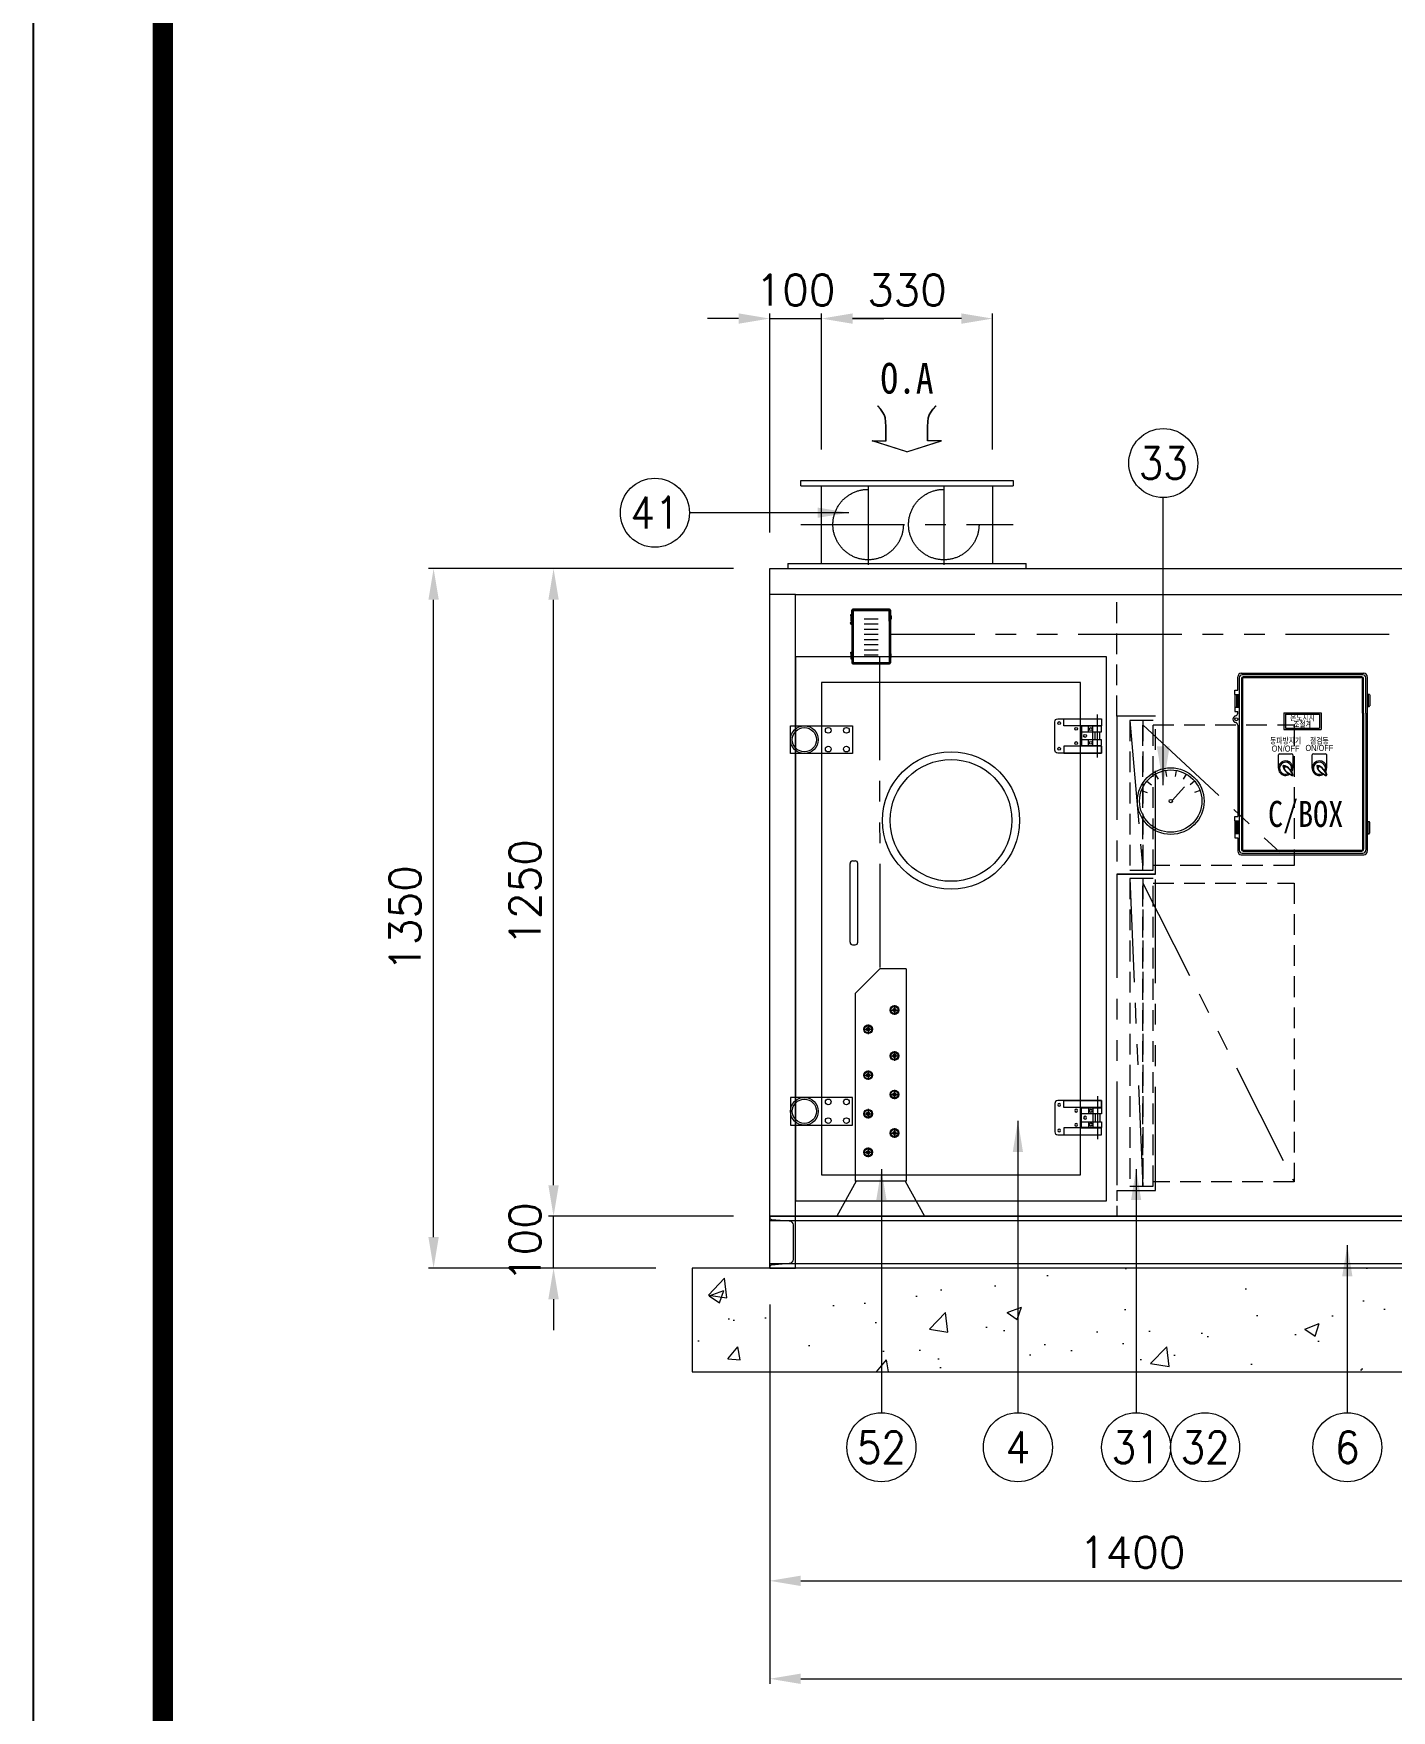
# Model space of a CAD drawing. Extents: x 160 to 16016, y -254 to 11002.
# Drawn here: x 160 to 2781, y 1626 to 4862 of the extents above; entities that cross this region are included whole.
import ezdxf
from ezdxf.enums import TextEntityAlignment as Align

# ---------------------------------------------------------------- set-up
doc = ezdxf.new("R2010")
doc.units = 0
doc.header["$LTSCALE"] = 80
doc.header["$MEASUREMENT"] = 0
for name, pattern in [('CEN', [26, 20, -2, 2, -2]), ('CENTER', [2, 1.25, -0.25, 0.25, -0.25]), ('CENTERX2', [4, 2.5, -0.5, 0.5, -0.5]), ('HID', [6, 4, -2]), ('HIDDEN', [0.375, 0.25, -0.125]), ('HIDDENX2', [0.75, 0.5, -0.25]), ('PHANTOM', [5, 2.5, -0.5, 0.5, -0.5, 0.5, -0.5]), ('PHANTOMX2', [5, 2.5, -0.5, 0.5, -0.5, 0.5, -0.5])]:
    doc.linetypes.add(name, pattern=pattern)
doc.layers.get('0').update_dxf_attribs({"linetype": 'CONTINUOUS', "lineweight": 18})
doc.layers.get('DEFPOINTS').update_dxf_attribs({"linetype": 'CONTINUOUS', "lineweight": 18})
for name, color, linetype, lineweight in [('2', 2, 'HIDDENX2', 18), ('ACT', 7, 'CONTINUOUS', 18), ('B', 7, 'CONTINUOUS', 18), ('C', 1, 'CENTER', 18), ('CEN', 1, 'CEN', 18), ('DIM', 4, 'CONTINUOUS', 18), ('FOM', 7, 'CONTINUOUS', 18), ('LIN', 2, 'CONTINUOUS', 18), ('NO', 2, 'CONTINUOUS', 18), ('PHAN', 2, 'PHANTOM', 18), ('S', 3, 'CONTINUOUS', 18), ('SMS', 220, 'CONTINUOUS', 18), ('SOL-M-1', 4, 'CONTINUOUS', 18)]:
    doc.layers.add(name, color=color, linetype=linetype, lineweight=lineweight)
doc.layers.add('FORM', color=7, linetype='CONTINUOUS')
doc.styles.add('GSC', font='romans.shx', dxfattribs={"width": 0.8, "height": 4, "bigfont": 'ghs.shx'})
doc.styles.add('ITALICT', font='TXT', dxfattribs={"width": 0.95, "height": 3})
doc.styles.get("Standard").update_dxf_attribs({"font": 'txt.shx', "bigfont": '2hs.shx'})
doc.styles.add('굴림', font='')
doc.styles.get('굴림').set_extended_font_data('Gulim')
doc.dimstyles.get("Standard").update_dxf_attribs({"dimscale": 0, "dimtxt": 60, "dimasz": 60, "dimexe": 10, "dimexo": 70, "dimgap": 25, "dimtad": 1, "dimdec": 0, "dimlfac": -1, "dimzin": 0, "dimdsep": 46, "dimtxsty": 'Standard', "dimcen": 0, "dimclrd": 1, "dimclre": 1, "dimadec": 0, "dimazin": 0, "dimtfac": 1, "dimtdec": 0, "dimtix": 1, "dimtmove": 1, "dimatfit": 2, "dimfxl": 0, "dimtolj": 1, "dimtzin": 0, "dimlwd": 5, "dimlwe": 5, "dimarcsym": 0})

# ---------------------------------------------------------------- blocks, each defined once
blk = doc.blocks.new('*D7')
at = {"color": 1, "linetype": 'Continuous', "lineweight": 5}
for p, q in [((1581, 2409.5), (1581, 1865.9)), ((2981, 2409.5), (2981, 1865.9)), ((1641, 1875.9), (2921, 1875.9))]:
    blk.add_line(p, q, dxfattribs=at)
at = {"color": 1, "linetype": 'Continuous'}
for points in [[(1641, 1885.9), (1641, 1865.9), (1581, 1875.9)], [(2921, 1885.9), (2921, 1865.9), (2981, 1875.9)]]:
    blk.add_solid(points, dxfattribs=at)
at = {"layer": 'DEFPOINTS', "color": 0, "linetype": 'Continuous'}
for p in [(1581, 2479.5), (2981, 2479.5), (2981, 1875.9)]:
    blk.add_point(p, dxfattribs=at)
at = {"color": 0, "linetype": 'Continuous', "insert": (2281, 1930.9), "char_height": 60, "attachment_point": 5}
blk.add_mtext('\\A1;1400', dxfattribs=at)
blk = doc.blocks.new('*D8')
at = {"color": 1, "linetype": 'Continuous', "lineweight": 5}
for p, q in [((1581, 2409.5), (1581, 1676.9)), ((7081, 2409.5), (7081, 1676.9)), ((1641, 1686.9), (7021, 1686.9))]:
    blk.add_line(p, q, dxfattribs=at)
at = {"color": 1, "linetype": 'Continuous'}
for points in [[(1641, 1696.9), (1641, 1676.9), (1581, 1686.9)], [(7021, 1696.9), (7021, 1676.9), (7081, 1686.9)]]:
    blk.add_solid(points, dxfattribs=at)
at = {"layer": 'DEFPOINTS', "color": 0, "linetype": 'Continuous'}
for p in [(1581, 2479.5), (7081, 2479.5), (7081, 1686.9)]:
    blk.add_point(p, dxfattribs=at)
at = {"color": 0, "linetype": 'Continuous', "insert": (4331, 1741.9), "char_height": 60, "attachment_point": 5}
blk.add_mtext('\\A1;5500', dxfattribs=at)
blk = doc.blocks.new('*D9')
at = {"color": 1, "linetype": 'Continuous', "lineweight": 5}
for p, q in [((1681, 4059.5), (1681, 4322.1)), ((1951, 4312.1), (1741, 4312.1)), ((2011, 4059.5), (2011, 4322.1))]:
    blk.add_line(p, q, dxfattribs=at)
at = {"color": 1, "linetype": 'Continuous'}
for points in [[(1741, 4322.1), (1741, 4302.1), (1681, 4312.1)], [(1951, 4322.1), (1951, 4302.1), (2011, 4312.1)]]:
    blk.add_solid(points, dxfattribs=at)
at = {"layer": 'DEFPOINTS', "color": 0, "linetype": 'Continuous'}
for p in [(1681, 4312.1), (1681, 3989.5), (2011, 3989.5)]:
    blk.add_point(p, dxfattribs=at)
at = {"color": 0, "linetype": 'Continuous', "insert": (1846, 4367.1), "char_height": 60, "attachment_point": 5}
blk.add_mtext('\\A1;330', dxfattribs=at)
blk = doc.blocks.new('*D4')
at = {"color": 1, "linetype": 'Continuous', "lineweight": 5}
for p, q in [((1163.7, 2639.5), (1163.7, 2699.5)), ((1511, 2579.5), (1153.7, 2579.5)), ((1163.7, 2479.5), (1163.7, 2579.5)), ((1361, 2479.5), (1153.7, 2479.5)), ((1163.7, 2419.5), (1163.7, 2359.5))]:
    blk.add_line(p, q, dxfattribs=at)
at = {"color": 1, "linetype": 'Continuous'}
for points in [[(1153.7, 2639.5), (1173.7, 2639.5), (1163.7, 2579.5)], [(1153.7, 2419.5), (1173.7, 2419.5), (1163.7, 2479.5)]]:
    blk.add_solid(points, dxfattribs=at)
at = {"layer": 'DEFPOINTS', "color": 0, "linetype": 'Continuous'}
for p in [(1163.7, 2579.5), (1581, 2579.5), (1431, 2479.5)]:
    blk.add_point(p, dxfattribs=at)
at = {"color": 0, "linetype": 'Continuous', "insert": (1108.7, 2529.5), "char_height": 60, "attachment_point": 5, "rotation": 90}
blk.add_mtext('\\A1;100', dxfattribs=at)
blk = doc.blocks.new('*D5')
at = {"color": 1, "linetype": 'Continuous', "lineweight": 5}
for p, q in [((1511, 3829.5), (1153.7, 3829.5)), ((1163.7, 2639.5), (1163.7, 3769.5)), ((1511, 2579.5), (1153.7, 2579.5))]:
    blk.add_line(p, q, dxfattribs=at)
at = {"color": 1, "linetype": 'Continuous'}
for points in [[(1153.7, 3769.5), (1173.7, 3769.5), (1163.7, 3829.5)], [(1153.7, 2639.5), (1173.7, 2639.5), (1163.7, 2579.5)]]:
    blk.add_solid(points, dxfattribs=at)
at = {"layer": 'DEFPOINTS', "color": 0, "linetype": 'Continuous'}
for p in [(1163.7, 3829.5), (1581, 3829.5), (1581, 2579.5)]:
    blk.add_point(p, dxfattribs=at)
at = {"color": 0, "linetype": 'Continuous', "insert": (1108.7, 3204.5), "char_height": 60, "attachment_point": 5, "rotation": 90}
blk.add_mtext('\\A1;1250', dxfattribs=at)
blk = doc.blocks.new('A$C25B1713D')
for p, q in [((25.4, 143), (37.7, 132.7)), ((47.6, 161.6), (55.6, 147.7)), ((74.8, 171.5), (77.6, 155.7)), ((103.8, 171.5), (101, 155.7)), ((131.1, 161.6), (123, 147.7)), ((153.3, 143), (141, 132.7)), ((10.9, 117.9), (26, 112.4)), ((93.4, 91.3), (126.3, 128)), ((167.8, 117.9), (152.7, 112.4))]:
    blk.add_line(p, q)
for radius in [89.3, 83.5, 4.57]:
    blk.add_circle((89.3, 89.3), radius)
blk = doc.blocks.new('M-F')
at = {"color": 2, "linetype": 'HIDDENX2'}
for points in [[(25.3, 8), (50.3, 8), (50.3, 602), (25.3, 602)], [(50.3, 8), (70, 8), (70, 602), (50.3, 602)]]:
    blk.add_lwpolyline(points, close=True, dxfattribs=at)
blk.add_lwpolyline([(70, 593.2), (342.3, 593.2), (342.3, 16.8), (70, 16.8)], dxfattribs=at)
at = {"layer": 'SMS', "linetype": 'PHANTOMX2'}
blk.add_lwpolyline([(0, 0), (75, 0), (75, 610), (0, 610)], close=True, dxfattribs=at)
at = {"layer": 'SOL-M-1', "color": 1, "linetype": 'PHANTOMX2'}
for p, q in [((25.3, 602), (50.3, 8)), ((50.3, 593.2), (342.3, 16.8))]:
    blk.add_line(p, q, dxfattribs=at)
blk = doc.blocks.new('*D22')
at = {"color": 1, "linetype": 'Continuous', "lineweight": 5}
for p, q in [((1511, 3829.5), (922.1, 3829.5)), ((932.1, 2539.5), (932.1, 3769.5)), ((1361, 2479.5), (922.1, 2479.5))]:
    blk.add_line(p, q, dxfattribs=at)
at = {"color": 1, "linetype": 'Continuous'}
for points in [[(922.1, 3769.5), (942.1, 3769.5), (932.1, 3829.5)], [(922.1, 2539.5), (942.1, 2539.5), (932.1, 2479.5)]]:
    blk.add_solid(points, dxfattribs=at)
at = {"layer": 'DEFPOINTS', "color": 0, "linetype": 'Continuous'}
for p in [(932.1, 3829.5), (1581, 3829.5), (1431, 2479.5)]:
    blk.add_point(p, dxfattribs=at)
at = {"color": 0, "linetype": 'Continuous', "insert": (877.1, 3154.5), "char_height": 60, "attachment_point": 5, "rotation": 90}
blk.add_mtext('\\A1;1350', dxfattribs=at)
blk = doc.blocks.new('*D35')
at = {"color": 1, "linetype": 'Continuous', "lineweight": 5}
for p, q in [((1521, 4312.1), (1461, 4312.1)), ((1581, 3899.5), (1581, 4322.1)), ((1581, 4312.1), (1681, 4312.1)), ((1681, 4059.5), (1681, 4322.1)), ((1741, 4312.1), (1801, 4312.1))]:
    blk.add_line(p, q, dxfattribs=at)
at = {"color": 1, "linetype": 'Continuous'}
for points in [[(1521, 4322.1), (1521, 4302.1), (1581, 4312.1)], [(1741, 4322.1), (1741, 4302.1), (1681, 4312.1)]]:
    blk.add_solid(points, dxfattribs=at)
at = {"layer": 'DEFPOINTS', "color": 0, "linetype": 'Continuous'}
for p in [(1681, 4312.1), (1681, 3989.5), (1581, 3829.5)]:
    blk.add_point(p, dxfattribs=at)
at = {"color": 0, "linetype": 'Continuous', "insert": (1631, 4367.1), "char_height": 60, "attachment_point": 5}
blk.add_mtext('\\A1;100', dxfattribs=at)
blk = doc.blocks.new('경첩')
at = {"layer": 'PHAN'}
blk.add_line((0, -41.4), (0, 41.4), dxfattribs=at)
at = {"layer": 'SOL-M-1'}
for p, q in [((-33, 20), (7.7, 20)), ((-33, -19.6), (-33, 20)), ((7.7, 18.9), (-30.8, 18.9)), ((-30.8, 18.9), (-30.8, -18.5)), ((-30.8, 7.9), (7.7, 7.9)), ((-17.6, 7.9), (-17.6, 18.9)), ((-8.8, -18.5), (-8.8, 18.9)), ((-4.4, -7.5), (-4.4, 7.9)), ((4.4, -7.5), (4.4, 7.9)), ((7.7, 7.9), (7.7, 18.9)), ((7.7, -19.6), (-33, -19.6)), ((7.7, -7.5), (-30.8, -7.5)), ((-30.8, -18.5), (7.7, -18.5)), ((-17.6, -18.5), (-17.6, -7.5)), ((7.7, -7.5), (4.4, -7.5)), ((7.7, -18.5), (7.7, -7.5))]:
    blk.add_line(p, q, dxfattribs=at)
blk.add_lwpolyline([(7.7, -19.6), (7.7, -32.8), (-77, -32.8, -0.414214), (-82.5, -27.3), (-82.5, 27.7, -0.414214), (-77, 33.2), (7.7, 33.2), (7.7, 20)], format="xyb", dxfattribs=at)
for points in [[(7.7, 33.2), (7.7, 20), (-64.9, 20), (-64.9, 33.2)], [(7.7, -32.8), (7.7, -19.6), (-64.9, -19.6), (-64.9, -32.8)]]:
    blk.add_lwpolyline(points, close=True, dxfattribs=at)
for centre in [(-74.2, 25), (-41.2, 14), (-24.2, 0.2), (-13.2, 13.4), (-74.2, -24.5), (-41.2, -13.5), (-13.2, -13)]:
    blk.add_circle(centre, 2.75, dxfattribs=at)
blk = doc.blocks.new('500Wx1000H(SightGlass)')
at = {"layer": 'S', "lineweight": 15}
for p, q in [((9.9, 1050), (9.9, 0)), ((609.9, 1050), (9.9, 1050)), ((609.9, 0), (609.9, 1050)), ((59.9, 1000), (59.9, 50)), ((559.9, 1000), (59.9, 1000)), ((559.9, 50), (559.9, 1000)), ((114.9, 499), (114.9, 651)), ((119.9, 656), (124.9, 656)), ((129.9, 499), (129.9, 651)), ((119.9, 494), (124.9, 494)), ((59.9, 50), (559.9, 50)), ((9.9, 0), (609.9, 0))]:
    blk.add_line(p, q, dxfattribs=at)
for points in [[(0, 916.6), (119.9, 916.6), (119.9, 863.1), (0, 863.1)], [(0, 146), (119.9, 146), (119.9, 199.5), (0, 199.5)]]:
    blk.add_lwpolyline(points, close=True, dxfattribs=at)
for centre, radius in [((26.8, 889.8), 26.8), ((26.8, 889.8), 23.3), ((72.9, 907.9), 5.52), ((108, 907.9), 5.52), ((72.9, 871.8), 5.52), ((108, 871.8), 5.52), ((309.9, 734), 132.5), ((309.9, 734), 117.5), ((26.8, 172.7), 26.8), ((26.8, 172.7), 23.3), ((72.9, 190.8), 5.52), ((108, 190.8), 5.52), ((72.9, 154.6), 5.52), ((108, 154.6), 5.52)]:
    blk.add_circle(centre, radius, dxfattribs=at)
for centre, start, end in [((119.9, 651), 90, 180), ((124.9, 651), 0, 90), ((119.9, 499), 180, 270), ((124.9, 499), 270, 0)]:
    blk.add_arc(centre, 5, start, end, dxfattribs=at)
at = {"lineweight": 15}
blk.add_blockref('경첩', (592.8, 896.9), dxfattribs=at)
at = {"lineweight": 15, "xscale": -1, "rotation": 180}
blk.add_blockref('경첩', (592.8, 160.5), dxfattribs=at)
blk = doc.blocks.new('ELECTRIC HEATER')
at = {"layer": 'B', "color": 3}
for points in [[(29.4, 399.7), (26.7, 401.3), (24, 399.7), (24, 396.6), (26.7, 395), (29.4, 396.6)], [(-21.4, 362.5), (-24.1, 364.1), (-26.8, 362.5), (-26.8, 359.4), (-24.1, 357.8), (-21.4, 359.4)], [(29.4, 311), (26.7, 312.6), (24, 311), (24, 307.9), (26.7, 306.4), (29.4, 307.9)], [(-21.4, 273.8), (-24.1, 275.4), (-26.8, 273.8), (-26.8, 270.7), (-24.1, 269.2), (-21.4, 270.7)], [(29.4, 236.7), (26.7, 238.2), (24, 236.7), (24, 233.5), (26.7, 232), (29.4, 233.5)], [(-21.4, 199.5), (-24.1, 201), (-26.8, 199.5), (-26.8, 196.3), (-24.1, 194.8), (-21.4, 196.3)], [(29.4, 162.3), (26.7, 163.8), (24, 162.3), (24, 159.2), (26.7, 157.6), (29.4, 159.2)], [(-21.4, 125.1), (-24.1, 126.6), (-26.8, 125.1), (-26.8, 122), (-24.1, 120.4), (-21.4, 122)]]:
    blk.add_lwpolyline(points, close=True, dxfattribs=at)
for centre, radius in [((26.7, 398.1), 3.12), ((26.7, 398.1), 2.7), ((-24.1, 361), 3.12), ((-24.1, 361), 2.7), ((26.7, 309.5), 3.12), ((26.7, 309.5), 2.7), ((-24.1, 272.3), 3.12), ((-24.1, 272.3), 2.7), ((26.7, 235.1), 3.12), ((26.7, 235.1), 2.7), ((-24.1, 197.9), 3.12), ((-24.1, 197.9), 2.7), ((26.7, 160.7), 3.12), ((26.7, 160.7), 2.7), ((-24.1, 123.5), 3.12), ((-24.1, 123.5), 2.7)]:
    blk.add_circle(centre, radius, dxfattribs=at)
at = {"layer": 'C', "color": 3}
for p, q in [((17.2, 398.1), (36, 398.1)), ((26.7, 407.3), (26.7, 389)), ((-33.6, 361), (-14.8, 361)), ((-24.1, 370.1), (-24.1, 351.8)), ((17.2, 309.5), (36, 309.5)), ((26.7, 318.7), (26.7, 300.3)), ((-33.6, 272.3), (-14.8, 272.3)), ((-24.1, 281.5), (-24.1, 263.1)), ((17.2, 235.1), (36, 235.1)), ((26.7, 244.3), (26.7, 225.9)), ((-33.6, 197.9), (-14.8, 197.9)), ((-24.1, 207.1), (-24.1, 188.7)), ((26.7, 169.9), (26.7, 151.5)), ((-24.1, 132.7), (-24.1, 114.3)), ((17.2, 160.7), (36, 160.7)), ((-33.6, 123.5), (-14.8, 123.5))]:
    blk.add_line(p, q, dxfattribs=at)
at = {"layer": 'DIM', "color": 3, "linetype": 'Continuous'}
for centre, radius in [((26.7, 398.1), 8.45), ((26.7, 398.1), 6.76), ((-24.1, 361), 8.45), ((-24.1, 361), 6.76), ((26.7, 309.5), 8.45), ((26.7, 309.5), 6.76), ((-24.1, 272.3), 8.45), ((-24.1, 272.3), 6.76), ((26.7, 235.1), 8.45), ((26.7, 235.1), 6.76), ((-24.1, 197.9), 8.45), ((-24.1, 197.9), 6.76), ((26.7, 160.7), 8.45), ((26.7, 160.7), 6.76), ((-24.1, 123.5), 8.45), ((-24.1, 123.5), 6.76)]:
    blk.add_circle(centre, radius, dxfattribs=at)
at = {"layer": 'DIM', "color": 3}
for centre in [(26.7, 398.1), (-24.1, 361), (26.7, 309.5), (-24.1, 272.3), (26.7, 235.1), (-24.1, 197.9), (26.7, 160.7), (-24.1, 123.5)]:
    blk.add_circle(centre, 1.69, dxfattribs=at)
for centre in [(26.7, 398.1), (-24.1, 361), (26.7, 309.5), (-24.1, 272.3), (26.7, 235.1), (-24.1, 197.9), (26.7, 160.7), (-24.1, 123.5)]:
    blk.add_arc(centre, 1.86, 270, 180, dxfattribs=at)
at = {"layer": 'FOM', "color": 3, "linetype": 'Continuous'}
for p, q in [((-1.7, 477.6), (-49, 430.3)), ((49, 477.6), (-1.7, 477.6)), ((49, 477.6), (49, 67.6)), ((-49, 430.3), (-49, 67.6)), ((-47.3, 67.6), (-84.5, 0)), ((49, 67.6), (-49, 67.6)), ((47.3, 67.6), (84.5, 0)), ((84.5, 0), (-84.5, 0))]:
    blk.add_line(p, q, dxfattribs=at)
blk = doc.blocks.new('CONTROL BOX-1')
at = {"lineweight": 0}
for p, q in [((-125, 317.4), (-125, 343.5)), ((-122.2, 341.6), (-122.2, 8.4)), ((118.5, 350), (-118.5, 350)), ((-118, 339.3), (-118, 10.7)), ((116.6, 347.2), (-116.6, 347.2)), ((-116.1, 339.3), (-116.1, 10.7)), ((114.3, 343), (-114.3, 343)), ((114.3, 341.1), (-114.3, 341.1)), ((116.1, 273.2), (116.1, 339.3)), ((118, 273.2), (118, 339.3)), ((122.2, 273.2), (122.2, 341.6)), ((125, 343.5), (125, 6.5)), ((-130.6, 309), (-130.6, 317.4)), ((-130.6, 317.4), (-125, 317.4)), ((-130.6, 309), (-130.6, 284.8)), ((-130.6, 309), (-123.1, 309)), ((-127.3, 309), (-127.3, 284.8)), ((-125, 309), (-125, 284.8)), ((-123.1, 284.8), (-123.1, 309)), ((125, 309.5), (128.7, 309.5)), ((125.9, 309.5), (125.9, 286.1)), ((126.9, 309.5), (126.9, 286.1)), ((129.7, 308.5), (129.7, 287.1)), ((-130.6, 284.8), (-130.6, 276.4)), ((-130.6, 284.8), (-123.1, 284.8)), ((-130.6, 276.4), (-125, 276.4)), ((-125, 273.2), (-125, 276.4)), ((-35.9, 273.9), (35.9, 273.9)), ((-35.9, 273.9), (-35.9, 241.3)), ((-33.1, 271.1), (33.1, 271.1)), ((-33.1, 271.1), (-33.1, 244.1)), ((33.1, 271.1), (33.1, 244.1)), ((35.9, 273.9), (35.9, 241.3)), ((116.1, 273.2), (116.1, 10.7)), ((118, 273.2), (118, 10.7)), ((122.2, 273.2), (122.2, 8.4)), ((125, 286.1), (128.7, 286.1)), ((-125, 249.7), (-125, 73.6)), ((-35.9, 241.3), (35.9, 241.3)), ((-33.1, 244.1), (33.1, 244.1)), ((-44.3, 194.9), (-21, 194.9)), ((21, 194.9), (44.3, 194.9)), ((-46.6, 166.9), (-46.6, 192.6)), ((-18.6, 192.6), (-18.6, 166.9)), ((18.6, 166.9), (18.6, 192.6)), ((46.6, 192.6), (46.6, 166.9)), ((-130.6, 65.2), (-130.6, 73.6)), ((-130.6, 73.6), (-125, 73.6)), ((-130.6, 65.2), (-123.1, 65.2)), ((-130.6, 65.2), (-130.6, 41)), ((-127.3, 41), (-127.3, 65.2)), ((-125, 41), (-125, 65.2)), ((-123.1, 65.2), (-123.1, 41)), ((-130.6, 41), (-130.6, 32.6)), ((-130.6, 41), (-123.1, 41)), ((-130.6, 32.6), (-125, 32.6)), ((-125, 32.6), (-125, 6.5)), ((125, 63.9), (128.7, 63.9)), ((125, 40.5), (128.7, 40.5)), ((125.9, 40.5), (125.9, 63.9)), ((126.9, 40.5), (126.9, 63.9)), ((129.7, 41.5), (129.7, 62.9)), ((-118.5, 0), (118.5, 0)), ((-116.6, 2.8), (116.6, 2.8)), ((-114.3, 8.9), (114.3, 8.9)), ((-114.3, 7), (114.3, 7))]:
    blk.add_line(p, q, dxfattribs=at)
at = {"color": 0, "lineweight": 0}
for p, q in [((-36.6, 170.4), (-34.4, 168.2)), ((-36.1, 170.9), (-33.9, 168.7)), ((-25.2, 164.2), (-19.1, 154.6)), ((-24.6, 164.5), (-19.9, 157.1)), ((28.7, 170.4), (30.9, 168.2)), ((29.2, 170.9), (31.4, 168.7)), ((40, 164.2), (46.2, 154.6)), ((40.6, 164.5), (45.4, 157.1)), ((-30.2, 159), (-25, 155.6)), ((-29.8, 159.5), (-20.3, 153.4)), ((-25, 155.6), (-20.6, 152.8)), ((-19.9, 157.1), (-18.5, 154.9)), ((35, 159), (40.3, 155.6)), ((35.4, 159.5), (45, 153.4)), ((40.3, 155.6), (44.6, 152.8)), ((45.4, 157.1), (46.8, 154.9))]:
    blk.add_line(p, q, dxfattribs=at)
at = {"lineweight": 0}
blk.add_circle((-127.8, 261.4), 2.8, dxfattribs=at)
for centre, radius, start, end in [((-118.5, 343.5), 6.52, 90, 180), ((-116.6, 341.6), 5.59, 90, 180), ((-114.3, 339.3), 3.73, 90, 180), ((-114.3, 339.3), 1.86, 90, 180), ((114.3, 339.3), 3.73, 0, 90), ((114.3, 339.3), 1.86, 0, 90), ((116.6, 341.6), 5.59, 0, 90), ((118.5, 343.5), 6.52, 0, 90), ((128.7, 308.5), 0.932, 0, 90), ((-127.8, 261.4), 6.52, 103.3424, 256.6576), ((-130.6, 273.2), 5.59, 283.3424, 0), ((128.7, 287.1), 0.932, 270, 0), ((-130.6, 249.7), 5.59, 0, 76.6576), ((-44.3, 192.6), 2.33, 90, 180), ((-21, 192.6), 2.33, 0, 90), ((21, 192.6), 2.33, 90, 180), ((44.3, 192.6), 2.33, 0, 90), ((-32.6, 166.9), 14, 325.5765, 304.4235), ((-32.6, 166.9), 11.7, 330.4786, 299.5214), ((32.6, 166.9), 14, 325.5765, 304.4235), ((32.6, 166.9), 11.7, 330.4786, 299.5214), ((128.7, 62.9), 0.932, 0, 90), ((128.7, 41.5), 0.932, 270, 0), ((-118.5, 6.5), 6.52, 180, 270), ((-116.6, 8.4), 5.59, 180, 270), ((-114.3, 10.7), 3.73, 180, 270), ((-114.3, 10.7), 1.86, 180, 270), ((114.3, 10.7), 3.73, 270, 0), ((114.3, 10.7), 1.86, 270, 0), ((116.6, 8.4), 5.59, 270, 0), ((118.5, 6.5), 6.52, 270, 0)]:
    blk.add_arc(centre, radius, start, end, dxfattribs=at)
at = {"color": 0, "lineweight": 0}
for centre, radius, start, end in [((-37.1, 171.4), 0.699, 84.2097, 185.7903), ((-21.1, 173), 16.8, 185.7903, 237.067), ((-36.7, 171), 0.35, 82.6219, 187.3781), ((-38.7, 155.4), 16.8, 32.933, 84.2097), ((-21.1, 173), 16.1, 187.3781, 237.067), ((-38.7, 155.4), 16.1, 32.933, 82.6219), ((-36.3, 170.6), 0.35, 45, 225), ((-34.1, 168.5), 0.35, 225, 45), ((28.1, 171.4), 0.699, 84.2097, 185.7903), ((44.1, 173), 16.8, 185.7903, 237.067), ((26.5, 155.4), 16.8, 32.933, 84.2097), ((28.5, 171), 0.35, 82.6219, 187.3781), ((44.1, 173), 16.1, 187.3781, 237.067), ((26.5, 155.4), 16.1, 32.933, 82.6219), ((28.9, 170.6), 0.35, 45, 225), ((31.1, 168.5), 0.35, 225, 45), ((-19.8, 154.1), 1.57, 237.1861, 32.8139), ((-19.8, 154.1), 0.874, 237.2605, 32.7395), ((45.5, 154.1), 1.57, 237.1861, 32.8139), ((45.4, 154.1), 0.874, 237.2605, 32.7395)]:
    blk.add_arc(centre, radius, start, end, dxfattribs=at)
at = {"color": 0, "lineweight": 0, "style": '굴림', "width": 0.8}
for s, p in [('온도지시', (-0.1, 264.6)), ('동파방지기', (-32.7, 219.9)), ('조절계', (-0.1, 251.5)), ('점검등', (32.5, 219.9)), ('ON/OFF', (-32.7, 204.8)), ('ON/OFF', (32.5, 206.1))]:
    blk.add_text(s, height=11.65, dxfattribs=at).set_placement(p, align=Align.MIDDLE_CENTER)
at = {"layer": 'DIM', "color": 4, "linetype": 'ByBlock', "lineweight": 0, "style": 'ITALICT', "width": 0.85}
blk.add_text('C/BOX', height=50.27, dxfattribs=at).set_placement((6, 78.7), align=Align.MIDDLE_CENTER)
blk = doc.blocks.new('LED LAMP')
at = {"lineweight": 0}
for p, q in [((-37.5, 94.4), (-37.5, 102.2)), ((-36.7, 101.6), (-36.7, 1.7)), ((35.5, 104.2), (-35.5, 104.2)), ((-35.4, 100.9), (-35.4, 2.4)), ((35, 103.3), (-35, 103.3)), ((-34.8, 100.9), (-34.8, 2.4)), ((34.3, 102.1), (-34.3, 102.1)), ((34.3, 101.5), (-34.3, 101.5)), ((34.8, 81.1), (34.8, 100.9)), ((35.4, 81.1), (35.4, 100.9)), ((36.7, 81.1), (36.7, 101.6)), ((37.5, 102.2), (37.5, 1.1)), ((-39.2, 91.9), (-39.2, 94.4)), ((-39.2, 94.4), (-37.5, 94.4)), ((-39.2, 91.9), (-39.2, 84.6)), ((-39.2, 91.9), (-36.9, 91.9)), ((-39.2, 84.6), (-39.2, 82.1)), ((-39.2, 84.6), (-36.9, 84.6)), ((-39.2, 82.1), (-37.5, 82.1)), ((-38.2, 91.9), (-38.2, 84.6)), ((-37.5, 91.9), (-37.5, 84.6)), ((-37.5, 81.1), (-37.5, 82.1)), ((-37.5, 74.1), (-37.5, 21.3)), ((-36.9, 84.6), (-36.9, 91.9)), ((34.8, 81.1), (34.8, 2.4)), ((35.4, 81.1), (35.4, 2.4)), ((36.7, 81.1), (36.7, 1.7)), ((37.5, 92), (38.6, 92)), ((37.5, 85), (38.6, 85)), ((37.8, 92), (37.8, 85)), ((38.1, 92), (38.1, 85)), ((38.9, 91.7), (38.9, 85.3)), ((-39.2, 18.7), (-39.2, 21.3)), ((-39.2, 21.3), (-37.5, 21.3)), ((-39.2, 18.7), (-36.9, 18.7)), ((-39.2, 18.7), (-39.2, 11.5)), ((-39.2, 11.5), (-39.2, 8.9)), ((-39.2, 11.5), (-36.9, 11.5)), ((-39.2, 8.9), (-37.5, 8.9)), ((-38.2, 11.5), (-38.2, 18.7)), ((-37.5, 11.5), (-37.5, 18.7)), ((-37.5, 8.9), (-37.5, 1.1)), ((-36.9, 18.7), (-36.9, 11.5)), ((-35, 0), (35, 0)), ((-34.3, 1.8), (34.3, 1.8)), ((-34.3, 1.3), (34.3, 1.3)), ((37.5, 18.3), (38.6, 18.3)), ((37.5, 11.3), (38.6, 11.3)), ((37.8, 11.3), (37.8, 18.3)), ((38.1, 11.3), (38.1, 18.3)), ((38.9, 11.6), (38.9, 18)), ((-35.5, -0.8), (35.5, -0.8))]:
    blk.add_line(p, q, dxfattribs=at)
at = {"linetype": 'Continuous'}
for p, q in [((-13.7, 86.1), (13.7, 86.1)), ((-13.7, 76.1), (13.7, 76.1)), ((-13.7, 66.1), (13.7, 66.1)), ((-13.7, 56.1), (13.7, 56.1)), ((-13.7, 46.1), (13.7, 46.1)), ((-13.7, 36.1), (13.7, 36.1)), ((-13.7, 26.1), (13.7, 26.1)), ((-13.7, 16.1), (13.7, 16.1))]:
    blk.add_line(p, q, dxfattribs=at)
at = {"lineweight": 0}
blk.add_circle((-38.3, 77.6), 0.839, dxfattribs=at)
for centre, radius, start, end in [((-35.5, 102.2), 1.96, 90, 180), ((-35, 101.6), 1.68, 90, 180), ((-34.3, 100.9), 1.12, 90, 180), ((-34.3, 100.9), 0.559, 90, 180), ((34.3, 100.9), 1.12, 0, 90), ((34.3, 100.9), 0.559, 0, 90), ((35, 101.6), 1.68, 0, 90), ((35.5, 102.2), 1.96, 0, 90), ((-38.3, 77.6), 1.96, 103.3424, 256.6576), ((-39.2, 81.1), 1.68, 283.3424, 0), ((-39.2, 74.1), 1.68, 0, 76.6576), ((38.6, 91.7), 0.28, 0, 90), ((38.6, 85.3), 0.28, 270, 0), ((-35.5, 1.1), 1.96, 180, 270), ((-35, 1.7), 1.68, 180, 270), ((-34.3, 2.4), 1.12, 180, 270), ((-34.3, 2.4), 0.559, 180, 270), ((34.3, 2.4), 1.12, 270, 0), ((34.3, 2.4), 0.559, 270, 0), ((35, 1.7), 1.68, 270, 0), ((35.5, 1.1), 1.96, 270, 0), ((38.6, 18), 0.28, 0, 90), ((38.6, 11.6), 0.28, 270, 0)]:
    blk.add_arc(centre, radius, start, end, dxfattribs=at)
blk = doc.blocks.new('form')
at = {"layer": 'FORM', "color": 3}
blk.add_lwpolyline([(0, 562.79), (792.83, 562.79), (792.83, 0), (0, 0)], close=True, dxfattribs=at)
at = {"layer": 'FORM', "color": 2, "const_width": 1.94}
blk.add_lwpolyline([(12.48, 6.47), (12.48, 555.28), (781.78, 555.28), (781.78, 6.47)], close=True, dxfattribs=at)

msp = doc.modelspace()

# ---------------------------------------------------------------- hatches: boundary and pattern name
at = {"linetype": 'Continuous'}
h = msp.add_hatch(dxfattribs=at)
h.set_pattern_fill('AR-CONC', color=256, scale=40, style=0)
h.set_pattern_definition([(50, (-406.93, 399.13), (286.904, -25.101), [30, -330]), (355, (-406.93, 399.13), (-55.5, 300.877), [24, -264]), (100.4514, (-383.02, 397.04), (231.404, 275.776), [25.496, -280.457]), (46.184, (-406.93, 479.13), (426.896, -66.208), [45, -495]), (96.6356, (-371.35, 473.6), (373.865, 389.647), [38.244, -420.685]), (351.184, (-406.93, 479.13), (373.865, 389.647), [36, -396]), (21, (-366.93, 459.13), (238.763, -161.0476), [30, -330]), (326, (-366.93, 459.13), (97.326, 290.06), [24, -264]), (71.4514, (-347.03, 445.7), (336.089, 129.012), [25.496, -280.457]), (37.5, (-406.93, 399.13), (4.864, 133.1575), [0, -260.8, 0, -268, 0, -265]), (7.5, (-406.93, 399.13), (105.2278, 157.7647), [0, -152.8, 0, -254.8, 0, -101]), (327.5, (-496.13, 399.13), (213.529, -9.022), [0, -100, 0, -312, 0, -414]), (317.5, (-536.13, 399.13), (233.2745, 40.042), [0, -130, 0, -207.2, 0, -294])])
h.paths.add_polyline_path([(1431, 2279.5), (7231, 2279.5), (7231, 2479.5), (1431, 2479.5)])

# ---------------------------------------------------------------- linework, layer by layer
msp.add_line((1631, 3779.5), (1581, 3779.5), dxfattribs=at)
at = {"color": 2, "linetype": 'HIDDENX2'}
msp.add_line((2251, 3544.5), (2251, 3779.5), dxfattribs=at)
at = {"linetype": 'PHANTOMX2'}
for p, q in [((5576.7, 3702.4), (1814.8, 3702.4)), ((1793.1, 3659.8), (1793.4, 3057.1))]:
    msp.add_line(p, q, dxfattribs=at)
at = {"linetype": 'Continuous'}
for points in [[(1631, 3779.5), (2981, 3779.5), (2981, 2579.5), (1631, 2579.5)], [(2981, 2479.5), (1581, 2479.5), (1581, 2579.5), (2981, 2579.5)], [(2981, 2487.5), (1581, 2487.5), (1581, 2571.5), (2981, 2571.5)], [(1431, 2279.5), (7231, 2279.5), (7231, 2479.5), (1431, 2479.5)]]:
    msp.add_lwpolyline(points, close=True, dxfattribs=at)
at = {"color": 2, "linetype": 'HIDDENX2'}
for points in [[(2276.3, 3247.5), (2301.3, 3247.5), (2301.3, 3536.5), (2276.3, 3536.5)], [(2301.3, 3247.5), (2321, 3247.5), (2321, 3536.5), (2301.3, 3536.5)]]:
    msp.add_lwpolyline(points, close=True, dxfattribs=at)
msp.add_lwpolyline([(2321, 3527.7), (2593.3, 3527.7), (2593.3, 3256.3), (2321, 3256.3)], dxfattribs=at)
at = {"linetype": 'Continuous'}
msp.add_lwpolyline([(1631, 2579.5), (1581, 2579.5), (1581, 2577.6, 0.388879), (1584.7, 2573.6), (1618.7, 2570.7, -0.388879), (1626, 2562.7), (1626, 2496.3, -0.388879), (1618.7, 2488.3), (1584.7, 2485.3, 0.388879), (1581, 2481.4), (1581, 2479.5), (1631, 2479.5), (1631, 2579.5)], format="xyb", dxfattribs=at)
at = {"layer": '2', "linetype": 'ByBlock'}
for p, q in [((1641, 3999.5), (2051, 3999.5)), ((1641, 3989.5), (1641, 3999.5)), ((1641, 3989.5), (2051, 3989.5)), ((1681, 3839.5), (1681, 3989.5)), ((2011, 3989.5), (2011, 3839.5)), ((2051, 3999.5), (2051, 3989.5)), ((1616, 3839.5), (2076, 3839.5)), ((1616, 3839.5), (1616, 3829.5)), ((1616, 3829.5), (2076, 3829.5)), ((2076, 3829.5), (2076, 3839.5))]:
    msp.add_line(p, q, dxfattribs=at)
at = {"layer": '2', "linetype": 'HID'}
for centre in [(1771, 3914.5), (1917.1, 3914.5)]:
    msp.add_circle(centre, 68, dxfattribs=at)
at = {"layer": 'ACT', "color": 2, "linetype": 'HIDDEN'}
msp.add_line((2251, 2629.5), (2251, 2579.5), dxfattribs=at)
at = {"layer": 'ACT', "color": 4, "linetype": 'Continuous'}
for centre in [(2340.8, 4033.2), (1359.3, 3937.4), (1796.6, 2133.7), (2060.1, 2133.7), (2288.4, 2133.7), (2421.6, 2133.7), (2696.1, 2133.7)]:
    msp.add_circle(centre, 66.6, dxfattribs=at)
at = {"layer": 'CEN', "linetype": 'CENTERX2'}
for p, q in [((1771, 3987.3), (1771, 3836.7)), ((1917.1, 3987.3), (1917.1, 3836.7)), ((1641, 3914.5), (2051, 3914.5))]:
    msp.add_line(p, q, dxfattribs=at)
at = {"layer": 'LIN', "linetype": 'Continuous'}
msp.add_lwpolyline([(1581, 3829.5), (2981, 3829.5), (2981, 2579.5), (1581, 2579.5)], close=True, dxfattribs=at)
at = {"layer": 'NO'}
for points in [[(1805.2, 4076.2), (1805.4, 4091.9), (1805.3, 4103.9), (1804.8, 4113.1), (1803.7, 4120.2), (1801.7, 4126), (1798.8, 4131.4), (1794.7, 4137), (1789.3, 4143.7)], [(1805.2, 4076.2), (1805.4, 4091.9), (1805.3, 4103.9), (1804.8, 4113.1), (1803.7, 4120.2), (1801.7, 4126), (1798.8, 4131.4), (1794.7, 4137), (1789.3, 4143.7)], [(1805.8, 4076.2), (1806, 4091.9), (1805.9, 4103.9), (1805.4, 4113.1), (1804.3, 4120.2), (1802.4, 4126), (1799.4, 4131.4), (1795.4, 4137), (1789.9, 4143.7)], [(1885.5, 4076.2), (1885.4, 4091.9), (1885.5, 4103.9), (1886, 4113.1), (1887.1, 4120.2), (1889, 4126), (1891.9, 4131.4), (1896, 4137), (1901.5, 4143.7)], [(1885.5, 4076.2), (1885.4, 4091.9), (1885.5, 4103.9), (1886, 4113.1), (1887.1, 4120.2), (1889, 4126), (1891.9, 4131.4), (1896, 4137), (1901.5, 4143.7)], [(1886.2, 4076.2), (1886, 4091.9), (1886.1, 4103.9), (1886.6, 4113.1), (1887.7, 4120.2), (1889.6, 4126), (1892.6, 4131.4), (1896.6, 4137), (1902.1, 4143.7)]]:
    msp.add_lwpolyline(points, dxfattribs=at)
for points in [[(1845.4, 4055.1), (1778.7, 4076.2), (1805.2, 4076.2, 1.825411)], [(1845.4, 4055.1), (1778.7, 4076.2), (1805.2, 4076.2, 1.825411)], [(1846, 4055.1), (1779.3, 4076.2), (1805.8, 4076.2, 1.825411)], [(1845.4, 4055.1), (1912.1, 4076.2), (1885.5, 4076.2, -1.825411)], [(1845.4, 4055.1), (1912.1, 4076.2), (1885.5, 4076.2, -1.825411)], [(1846, 4055.1), (1912.7, 4076.2), (1886.2, 4076.2, -1.825411)]]:
    msp.add_lwpolyline(points, format="xyb", dxfattribs=at)
at = {"layer": 'SMS', "linetype": 'PHANTOMX2'}
msp.add_lwpolyline([(2251, 3239.5), (2326, 3239.5), (2326, 3544.5), (2251, 3544.5)], close=True, dxfattribs=at)
at = {"layer": 'SOL-M-1', "color": 1, "linetype": 'PHANTOMX2'}
for p, q in [((2276.3, 3536.5), (2301.3, 3247.5)), ((2301.3, 3527.7), (2593.3, 3256.3))]:
    msp.add_line(p, q, dxfattribs=at)

# ---------------------------------------------------------------- block references
at = {"xscale": 20, "yscale": 20, "zscale": 20}
msp.add_blockref('form', (159.7, -253.9), dxfattribs=at)
at = {"linetype": 'Continuous'}
for name, p in [('LED LAMP', (1776.8, 3646.8)), ('500Wx1000H(SightGlass)', (1621.1, 2609.5)), ('M-F', (2251, 2629.5)), ('ELECTRIC HEATER', (1795.1, 2579.5))]:
    msp.add_blockref(name, p, dxfattribs=at)
at = {"linetype": 'Continuous', "xscale": 0.7200000000011642, "yscale": 0.7199999999993452, "zscale": 0.7200000000000001}
msp.add_blockref('A$C25B1713D', (2290.9, 3316.5), dxfattribs=at)
at = {"layer": 'ACT', "linetype": 'Continuous'}
msp.add_blockref('CONTROL BOX-1', (2609.6, 3277.4), dxfattribs=at)

# ---------------------------------------------------------------- texts
at = {"style": 'GSC', "width": 0.9}
for s, height, p in [('33', 61.37, (2340.8, 4033.2)), ('41', 61.37, (1359.3, 3937.4)), ('52', 61.37, (1796.6, 2133.7)), ('4', 61.4, (2060.1, 2133.7)), ('31', 61.37, (2288.4, 2133.7)), ('32', 61.37, (2421.6, 2133.7)), ('6', 61.4, (2696.1, 2133.7))]:
    msp.add_text(s, height=height, dxfattribs=at).set_placement(p, align=Align.MIDDLE)
at = {"layer": 'DIM', "color": 4, "linetype": 'ByBlock', "style": 'ITALICT', "width": 0.85}
msp.add_text('O.A', height=59.15, dxfattribs=at).set_placement((1846, 4196.9), align=Align.MIDDLE_CENTER)

# ---------------------------------------------------------------- dimensions: what is measured, and where the dimension line sits
at = {"linetype": 'Continuous'}
for base, p1, p2, angle, picture, middle in [((1681, 4312.1), (1581, 3829.5), (1681, 3989.5), 180, '*D35', (1631, 4367.1)), ((932.1, 3829.5), (1431, 2479.5), (1581, 3829.5), 90, '*D22', (877.1, 3154.5)), ((1163.7, 3829.5), (1581, 2579.5), (1581, 3829.5), 90, '*D5', (1108.7, 3204.5)), ((1163.7, 2579.5), (1431, 2479.5), (1581, 2579.5), 90, '*D4', (1108.7, 2529.5))]:
    dim = msp.add_linear_dim(base=base, p1=p1, p2=p2, angle=angle, dimstyle='Standard', override={"dimscale": 1}, dxfattribs=at)
    dim.commit()
    dim.dimension.update_dxf_attribs({"geometry": picture, "text_midpoint": middle})
for base, p1, p2, picture, middle in [((1681, 4312.1), (2011, 3989.5), (1681, 3989.5), '*D9', (1846, 4367.1)), ((2981, 1875.9), (1581, 2479.5), (2981, 2479.5), '*D7', (2281, 1930.9)), ((7081, 1686.9), (1581, 2479.5), (7081, 2479.5), '*D8', (4331, 1741.9))]:
    dim = msp.add_linear_dim(base=base, p1=p1, p2=p2, dimstyle='Standard', override={"dimscale": 1}, dxfattribs=at)
    dim.commit()
    dim.dimension.update_dxf_attribs({"geometry": picture, "text_midpoint": middle})

# ---------------------------------------------------------------- leaders
for points in [[(1733.7, 3937.4), (1425.9, 3937.4)], [(2060.1, 2763.8), (2060.1, 2200.3)], [(1796.6, 2670.7), (1796.6, 2200.3)], [(2288.4, 2670.7), (2288.4, 2200.3)], [(2696.1, 2523.9), (2696.1, 2200.3)]]:
    msp.add_leader(points, dimstyle='Standard', override={"dimscale": 1})
at = {"layer": 'ACT', "linetype": 'Continuous'}
msp.add_leader([(2340.7, 3411.4), (2340.7, 3966.6)], dimstyle='Standard', override={"dimscale": 1.5, "dimtxt": 50, "dimasz": 50, "dimexe": 10, "dimexo": 25, "dimgap": 35, "dimtad": 1, "dimtih": 0, "dimdec": 0, "dimdsep": 0, "dimclrd": 1, "dimclre": 1, "dimtdec": 0, "dimtix": 1, "dimtofl": 1, "dimlwd": 5, "dimlwe": 5}, dxfattribs=at)

doc.saveas('drawing.dxf')
